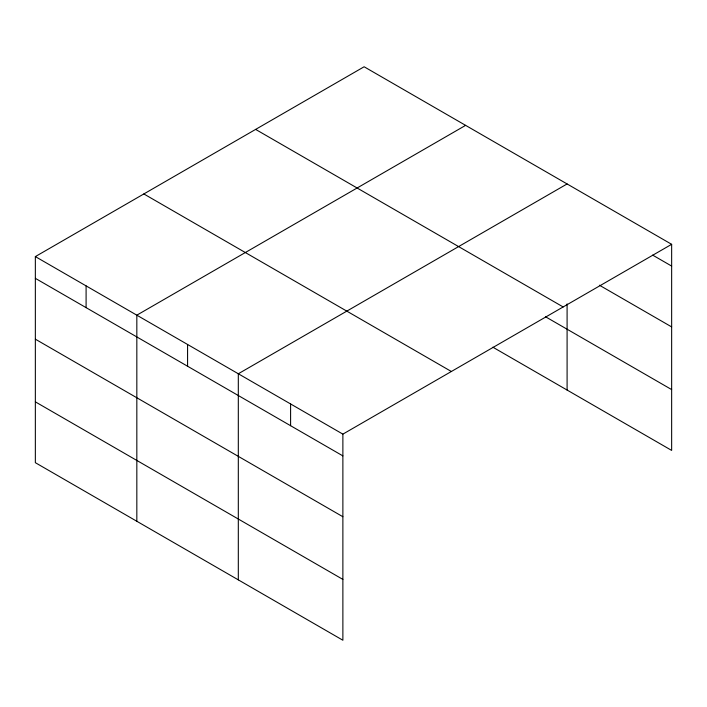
<?xml version="1.0" encoding="UTF-8"?>
<svg xmlns="http://www.w3.org/2000/svg" width="707" height="707" viewBox="0 0 707 707"><rect width="100%" height="100%" fill="white"/><g stroke="black" fill="none" stroke-linecap="round" stroke-linejoin="round"><path stroke-width="1.06" d="M671.65 244.313L364.123 66.767L35.35 256.588L35.35 462.687L342.877 640.233L342.877 434.133L671.65 244.313L671.65 450.412L492.859 347.19M465.613 125.36L136.831 315.172L136.831 521.271M567.094 183.953L238.312 373.764L238.312 579.864M652.641 255.103L671.65 266.079M599.412 285.204L671.65 326.908M255.634 129.408L563.152 306.953M545.477 316.736L671.65 389.584M143.848 193.948L451.366 371.493M35.35 256.588L342.877 434.133M35.35 278.346L342.877 455.891M35.35 339.174L342.877 516.729M35.35 401.85L342.877 579.404M567.094 303.93L567.094 390.052M290.595 403.953L290.595 425.711M187.576 344.468L187.576 366.235M86.095 285.884L86.095 307.642"/></g></svg>
